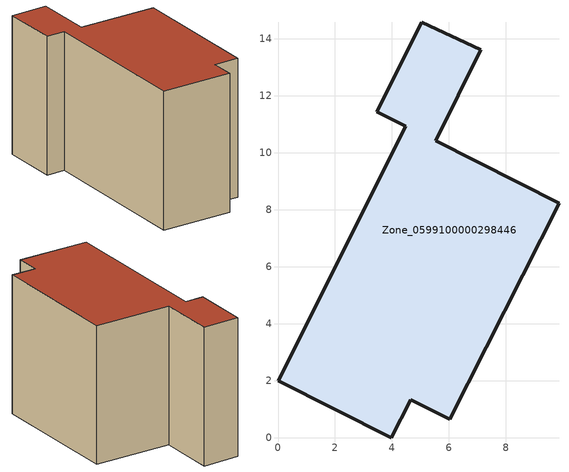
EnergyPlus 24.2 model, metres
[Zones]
Zone_0599100000298446
 floor ground (C_G): 3.98,0 0,2 4.49,10.94 3.47,11.45 5.04,14.59 7.11,13.61 5.53,10.42 9.86,8.23 6.04,0.64 4.65,1.34 z0
 wall outside (C_F): 0,2 3.98,0 4.65,1.34 6.04,0.64 9.86,8.23 5.53,10.42 7.11,13.61 5.04,14.59 3.47,11.45 4.49,10.94 0,2 z0:8.5
 roof outside (C_R): 5.04,14.59 3.47,11.45 4.49,10.94 0,2 3.98,0 4.65,1.34 6.04,0.64 9.86,8.23 5.53,10.42 7.11,13.61 z8.5
[BUILDING]
Pand.0599100000298446: North Axis=0; Terrain=City; Loads Convergence Tolerance Value=0.04; Temperature Convergence Tolerance Value=0.4; Solar Distribution=FullExterior; Maximum Number of Warmup Days=25; Minimum Number of Warmup Days=1
[Site:Location]
Rotterdam.The.Hague.AP_ZH_NLD Design_Conditions: Latitude=51.96; Longitude=4.45; Time Zone=1; Elevation=-4.5
[SITE:GROUNDTEMPERATURE:BUILDINGSURFACE]
18, 18, 18, 18, 18, 18, 18, 18, 18, 18, 18, 18
[MATERIAL] Thermal Absorptance=0.9; Solar Absorptance=0.7; Visible Absorptance=0.7
Name | Roughness | Thickness | Conductivity | Density | Specific Heat
G.TI.1992-2005 | MediumSmooth | 0.15 | 0.06 | 540 | 1210
F.TI.1992-2005 | Rough | 0.3 | 0.12 | 1920 | 840
R.TI.1992-2005 | MediumRough | 0.2 | 0.08 | 1500 | 1000
[CONSTRUCTION]
C_G: G.TI.1992-2005
C_F: F.TI.1992-2005
C_R: R.TI.1992-2005
[ZONE]
Zone_0599100000298446: Type=1; Multiplier=1; Ceiling Height=Autocalculate; Volume=Autocalculate; Floor Area=autocalculate; Part of Total Floor Area=Yes
[ZONEINFILTRATION:DESIGNFLOWRATE]
Infil_Zone_0599100000298446: Zone or ZoneList or Space or SpaceList=Zone_0599100000298446; Schedule=AlwaysOn; Design Flow Rate Calculation Method=Flow/Area; Flow Rate per Floor Area=0.0015; Constant Term Coefficient=1; Temperature Term Coefficient=0; Velocity Term Coefficient=0; Velocity Squared Term Coefficient=0
[HVACTEMPLATE:ZONE:IDEALLOADSAIRSYSTEM]
Zone_0599100000298446: Maximum Heating Supply Air Temperature=50; Minimum Cooling Supply Air Temperature=13; Maximum Heating Supply Air Humidity Ratio=0.0156; Minimum Cooling Supply Air Humidity Ratio=0.0077; Heating Limit=NoLimit; Cooling Limit=NoLimit; Dehumidification Control Type=ConstantSensibleHeatRatio; Cooling Sensible Heat Ratio=0.7; Dehumidification Setpoint=60; Humidification Control Type=None; Humidification Setpoint=30; Outdoor Air Method=None; Outdoor Air Flow Rate per Person=0.00944; Outdoor Air Flow Rate per Zone Floor Area=0; Outdoor Air Flow Rate per Zone=0; Demand Controlled Ventilation Type=None; Outdoor Air Economizer Type=NoEconomizer; Heat Recovery Type=None; Sensible Heat Recovery Effectiveness=0.7; Latent Heat Recovery Effectiveness=0.65
[ZONECONTROL:THERMOSTAT]
ThermostatControl_Zone_0599100000298446: Zone or ZoneList=Zone_0599100000298446; Control Type Schedule=DualSetpointControlType; Control 1=Thermostat_Zone_0599100000298446; Temperature Difference Between Cutout And Setpoint=0
[THERMOSTATSETPOINT:DUALSETPOINT]
Thermostat_Zone_0599100000298446: Heating Setpoint Temperature Schedule=HeatingSetpoint_Zone_0599100000298446; Cooling Setpoint Temperature Schedule=CoolingSetpoint_Zone_0599100000298446
[SCHEDULE:COMPACT]
HeatingSetpoint_Zone_0599100000298446: Through: 12/31, For: AllDays, Until: 24:00, 21
CoolingSetpoint_Zone_0599100000298446: Through: 12/31, For: AllDays, Until: 24:00, 24
DualSetpointControlType: Through: 12/31, For: AllDays, Until: 24:00, 4
AlwaysOn: Through: 12/31, For: AllDays, Until: 24:00, 1
